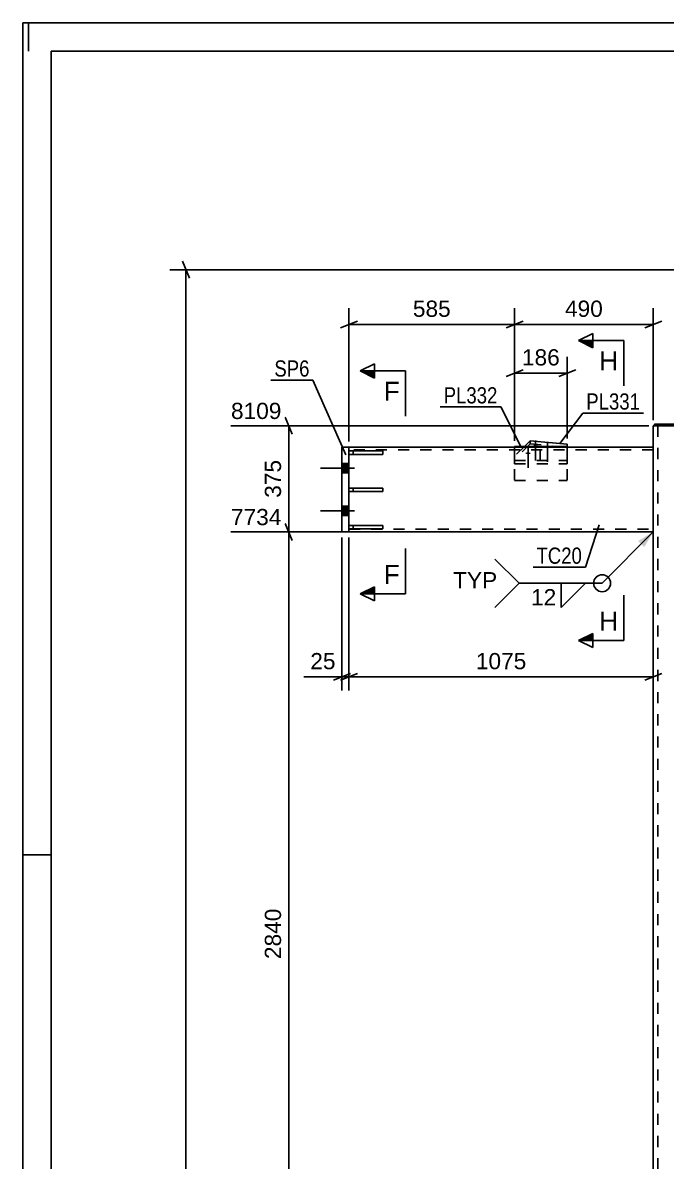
# Model space of a CAD drawing. Header units: millimetres. Extents: x -297 to 544, y -221 to 373.
# Drawn here: x -296.7 to -183, y 171.7 to 372.8 of the extents above; entities that cross this region are included whole.
import ezdxf

# ---------------------------------------------------------------- set-up
doc = ezdxf.new("R2010")
doc.units = ezdxf.units.MM
doc.linetypes.add('DXK_LINE_DOT2', pattern=[3.9198, 1.9599, -1.9599])
doc.styles.add('Arial', font='ARIAL.TTF', dxfattribs={"height": 0.2})
doc.styles.add('Arial Narrow', font='ARIALN.TTF', dxfattribs={"height": 0.2})

# ---------------------------------------------------------------- blocks, each defined once
blk = doc.blocks.new('Unknown-284934218-1133')
at = {"color": 5, "linetype": 'Continuous'}
for p, q in [((544.32, 372.77), (-296.68, 372.77)), ((-296.68, 372.77), (-296.68, -221.23)), ((-295.68, 367.77), (-295.68, 372.77)), ((539.32, 367.77), (-291.68, 367.77)), ((-291.68, 367.77), (-291.68, -216.23)), ((-291.68, 225.77), (-296.68, 225.77))]:
    blk.add_line(p, q, dxfattribs=at)
blk = doc.blocks.new('Part-284934218-2028 - 1900')
at = {"color": 7, "linetype": 'DXK_LINE_DOT2'}
for p, q in [((-207.06, 298.39), (-209.81, 295.64)), ((-208.08, 297.93), (-209.81, 296.2)), ((-207.06, 298.95), (-207.06, 298.39)), ((-207.06, 298.39), (-200.51, 297.75)), ((-200.51, 294.88), (-200.51, 297.93)), ((-209.81, 296.2), (-209.81, 294.88)), ((-209.81, 295.45), (-200.51, 295.45)), ((-209.81, 294.88), (-200.51, 294.88))]:
    blk.add_line(p, q, dxfattribs=at)
at = {"color": 2, "linetype": 'Continuous'}
for p, q in [((-207.06, 298.95), (-208.08, 297.93)), ((-200.51, 298.32), (-207.06, 298.95)), ((-200.51, 297.93), (-200.51, 298.32))]:
    blk.add_line(p, q, dxfattribs=at)
blk = doc.blocks.new('Part-284934218-2057 - 1900')
at = {"color": 2, "linetype": 'Continuous'}
for p, q in [((-209.81, 297.93), (-209.81, 297.83)), ((-209.81, 297.93), (-200.51, 297.93)), ((-200.51, 297.93), (-200.51, 297.83))]:
    blk.add_line(p, q, dxfattribs=at)
at = {"color": 7, "linetype": 'DXK_LINE_DOT2'}
for p, q in [((-209.81, 297.83), (-209.81, 291.93)), ((-200.51, 297.83), (-200.51, 291.93)), ((-209.81, 291.93), (-200.51, 291.93))]:
    blk.add_line(p, q, dxfattribs=at)
blk = doc.blocks.new('Bolt-284934218-1988 - 1900')
at = {"linetype": 'Continuous'}
for points in [[(-206.13, 297.87), (-206.23, 297.88), (-206.32, 297.89), (-206.4, 297.9), (-206.47, 297.92), (-206.52, 297.95), (-206.56, 297.98), (-206.58, 298.01), (-206.58, 298.04), (-206.56, 298.08), (-206.52, 298.1), (-206.47, 298.13), (-206.4, 298.15), (-206.32, 298.17), (-206.23, 298.18), (-206.13, 298.18), (-206.04, 298.18), (-205.95, 298.17), (-205.87, 298.15), (-205.8, 298.13), (-205.74, 298.1), (-205.71, 298.08), (-205.69, 298.04), (-205.69, 298.01), (-205.71, 297.98), (-205.74, 297.95), (-205.8, 297.92), (-205.87, 297.9), (-205.95, 297.89), (-206.04, 297.88)], [(-204, 297.62), (-204.1, 297.63), (-204.19, 297.64), (-204.27, 297.65), (-204.34, 297.68), (-204.39, 297.7), (-204.43, 297.73), (-204.45, 297.76), (-204.45, 297.79), (-204.43, 297.83), (-204.39, 297.86), (-204.34, 297.88), (-204.27, 297.9), (-204.19, 297.92), (-204.1, 297.93), (-204, 297.93), (-203.91, 297.93), (-203.82, 297.92), (-203.74, 297.9), (-203.67, 297.88), (-203.61, 297.86), (-203.58, 297.83), (-203.56, 297.79), (-203.56, 297.76), (-203.58, 297.73), (-203.61, 297.7), (-203.67, 297.68), (-203.74, 297.65), (-203.82, 297.64), (-203.91, 297.63)], [(-207.43, 296.58), (-207.52, 296.58), (-207.61, 296.59), (-207.69, 296.61), (-207.76, 296.63), (-207.82, 296.66), (-207.86, 296.69), (-207.88, 296.72), (-207.88, 296.75), (-207.86, 296.78), (-207.82, 296.81), (-207.76, 296.84), (-207.69, 296.86), (-207.61, 296.87), (-207.52, 296.88), (-207.43, 296.89), (-207.33, 296.88), (-207.24, 296.87), (-207.16, 296.86), (-207.09, 296.84), (-207.04, 296.81), (-207, 296.78), (-206.98, 296.75), (-206.98, 296.72), (-207, 296.69), (-207.04, 296.66), (-207.09, 296.63), (-207.16, 296.61), (-207.24, 296.59), (-207.33, 296.58)]]:
    blk.add_hatch(color=1, dxfattribs=at).paths.add_polyline_path(points)
at = {"color": 1, "linetype": 'Continuous'}
for p, q in [((-207.43, 297.67), (-207.43, 294.15)), ((-206.13, 298.97), (-206.13, 295.44)), ((-204, 298.72), (-204, 295.19))]:
    blk.add_line(p, q, dxfattribs=at)
at = {"color": 1, "linetype": 'DXK_LINE_DOT2'}
blk.add_line((-205.3, 297.42), (-205.3, 293.9), dxfattribs=at)
blk = doc.blocks.new('Bolt-284934218-1990 - 1900')
at = {"linetype": 'Continuous'}
for points in [[(-240.31, 294.91), (-240.31, 293.26), (-239.06, 293.26), (-239.06, 294.91)], [(-240.31, 294.91), (-240.31, 293.26), (-239.06, 293.26), (-239.06, 294.91)], [(-240.31, 287.41), (-240.31, 285.76), (-239.06, 285.76), (-239.06, 287.41)], [(-240.31, 287.41), (-240.31, 285.76), (-239.06, 285.76), (-239.06, 287.41)]]:
    blk.add_hatch(color=1, dxfattribs=at).paths.add_polyline_path(points)
at = {"color": 1, "linetype": 'Continuous'}
for p, q in [((-238.11, 294.08), (-244.06, 294.08)), ((-238.11, 294.08), (-244.06, 294.08)), ((-239.06, 294.91), (-240.31, 294.91)), ((-239.06, 294.91), (-240.31, 294.91)), ((-239.06, 293.26), (-240.31, 293.26)), ((-239.06, 293.26), (-240.31, 293.26)), ((-238.11, 286.58), (-244.06, 286.58)), ((-238.11, 286.58), (-244.06, 286.58)), ((-239.06, 287.41), (-240.31, 287.41)), ((-239.06, 287.41), (-240.31, 287.41)), ((-239.06, 285.76), (-240.31, 285.76)), ((-239.06, 285.76), (-240.31, 285.76))]:
    blk.add_line(p, q, dxfattribs=at)
blk = doc.blocks.new('Part-284934218-2009 - 1900')
at = {"color": 2, "linetype": 'Continuous'}
for p, q in [((-185.31, 62.9), (-185.31, 301.58)), ((-185.31, 301.58), (-185.06, 301.58)), ((-184.52, 301.58), (-183.71, 301.58)), ((-183.71, 301.58), (-161.11, 301.58))]:
    blk.add_line(p, q, dxfattribs=at)
at = {"color": 7, "linetype": 'DXK_LINE_DOT2'}
for p, q in [((-185.31, 301.58), (-184.52, 301.58)), ((-185.06, 301.58), (-184.52, 301.58)), ((-184.51, 301.58), (-184.51, 62.9))]:
    blk.add_line(p, q, dxfattribs=at)
blk = doc.blocks.new('Part-284934218-2060 - 1900')
at = {"color": 2, "linetype": 'Continuous'}
for p, q in [((-185.06, 301.88), (-160.56, 301.88)), ((-185.06, 301.88), (-185.06, 301.58)), ((-160.56, 301.88), (-160.56, 301.58)), ((-185.06, 301.58), (-184.52, 301.58)), ((-160.56, 301.58), (-161.11, 301.58))]:
    blk.add_line(p, q, dxfattribs=at)
at = {"color": 7, "linetype": 'DXK_LINE_DOT2'}
blk.add_line((-161.11, 301.58), (-184.52, 301.58), dxfattribs=at)
blk = doc.blocks.new('Part-284934218-2077 - 1900')
at = {"color": 2, "linetype": 'Continuous'}
for p, q in [((-239.06, 297.14), (-233.06, 297.14)), ((-239.06, 297.14), (-239.06, 296.54)), ((-239.06, 296.54), (-233.06, 296.54)), ((-233.06, 297.14), (-233.06, 296.54))]:
    blk.add_line(p, q, dxfattribs=at)
at = {"color": 7, "linetype": 'DXK_LINE_DOT2'}
blk.add_line((-238.31, 296.54), (-238.31, 297.14), dxfattribs=at)
blk = doc.blocks.new('Part-284934218-2078 - 1900')
at = {"color": 2, "linetype": 'Continuous'}
for p, q in [((-239.06, 283.99), (-233.06, 283.99)), ((-239.06, 283.99), (-239.06, 283.39)), ((-233.06, 283.99), (-233.06, 283.39)), ((-239.06, 283.39), (-233.06, 283.39))]:
    blk.add_line(p, q, dxfattribs=at)
at = {"color": 7, "linetype": 'DXK_LINE_DOT2'}
blk.add_line((-238.31, 283.39), (-238.31, 283.99), dxfattribs=at)
blk = doc.blocks.new('Part-284934218-2079 - 1900')
at = {"color": 7, "linetype": 'DXK_LINE_DOT2'}
for p, q in [((-233.06, 290.57), (-239.06, 290.57)), ((-239.06, 290.57), (-239.06, 289.97)), ((-239.06, 289.97), (-233.06, 289.97)), ((-238.31, 289.97), (-238.31, 290.57)), ((-233.06, 289.97), (-233.06, 290.57))]:
    blk.add_line(p, q, dxfattribs=at)
blk = doc.blocks.new('Part-284934218-2080 - 1900')
at = {"color": 7, "linetype": 'DXK_LINE_DOT2'}
for p, q in [((-233.06, 297.14), (-239.06, 297.14)), ((-239.06, 297.14), (-239.06, 296.54)), ((-239.06, 296.54), (-233.06, 296.54)), ((-238.31, 297.14), (-238.31, 296.54)), ((-233.06, 296.54), (-233.06, 297.14))]:
    blk.add_line(p, q, dxfattribs=at)
blk = doc.blocks.new('Part-284934218-2081 - 1900')
at = {"color": 7, "linetype": 'DXK_LINE_DOT2'}
for p, q in [((-233.06, 283.99), (-239.06, 283.99)), ((-239.06, 283.99), (-239.06, 283.39)), ((-238.31, 283.99), (-238.31, 283.39)), ((-233.06, 283.39), (-233.06, 283.99)), ((-239.06, 283.39), (-233.06, 283.39))]:
    blk.add_line(p, q, dxfattribs=at)
blk = doc.blocks.new('Part-284934218-2096 - 1900')
at = {"color": 2, "linetype": 'Continuous'}
for p, q in [((-240.31, 282.83), (-240.31, 297.83)), ((-240.31, 297.83), (-239.06, 297.83)), ((-239.06, 297.83), (-239.06, 297.14)), ((-239.06, 296.54), (-239.06, 290.57)), ((-239.06, 289.97), (-239.06, 283.99)), ((-240.31, 282.83), (-239.06, 282.83)), ((-239.06, 283.39), (-239.06, 282.83))]:
    blk.add_line(p, q, dxfattribs=at)
at = {"color": 7, "linetype": 'DXK_LINE_DOT2'}
for p, q in [((-239.06, 297.14), (-239.06, 296.54)), ((-239.06, 290.57), (-239.06, 289.97)), ((-239.06, 283.99), (-239.06, 283.39))]:
    blk.add_line(p, q, dxfattribs=at)
blk = doc.blocks.new('Part-284934218-2112 - 1900')
at = {"color": 2, "linetype": 'Continuous'}
for p, q in [((-185.31, 297.83), (-239.06, 297.83)), ((-239.06, 282.83), (-185.31, 282.83))]:
    blk.add_line(p, q, dxfattribs=at)
at = {"color": 7, "linetype": 'DXK_LINE_DOT2'}
for p, q in [((-239.06, 297.83), (-239.06, 282.83)), ((-185.31, 282.83), (-185.31, 297.83)), ((-185.31, 297.33), (-239.06, 297.33)), ((-239.06, 283.33), (-185.31, 283.33))]:
    blk.add_line(p, q, dxfattribs=at)
blk = doc.blocks.new('Part-284934218-2128 - 1900')
at = {"color": 2, "linetype": 'Continuous'}
for p, q in [((-239.06, 290.57), (-233.06, 290.57)), ((-239.06, 290.57), (-239.06, 289.97)), ((-239.06, 289.97), (-233.06, 289.97)), ((-233.06, 290.57), (-233.06, 289.97))]:
    blk.add_line(p, q, dxfattribs=at)
at = {"color": 7, "linetype": 'DXK_LINE_DOT2'}
blk.add_line((-238.31, 289.97), (-238.31, 290.57), dxfattribs=at)
blk = doc.blocks.new('StraightDimension-284934218-8167 - 1900')
at = {"color": 7, "linetype": 'Continuous'}
for p, q in [((-239.06, 298.83), (-239.06, 322.33)), ((-209.81, 298.93), (-209.81, 322.33)), ((-237.56, 320.08), (-240.56, 318.88)), ((-211.31, 318.88), (-208.31, 320.08)), ((-239.06, 319.48), (-209.81, 319.48))]:
    blk.add_line(p, q, dxfattribs=at)
at = {"color": 0}
blk.add_wipeout([(-220.5, 320.23), (-220.5, 324.43), (-228.37, 324.43), (-228.37, 320.23)], dxfattribs=at)
at = {"color": 3, "style": 'Arial'}
blk.add_text('585', height=2.865, dxfattribs=at).set_placement((-227.77, 320.83))
blk = doc.blocks.new('StraightDimension-284934218-2135 - 1900')
at = {"color": 7, "linetype": 'Continuous'}
for p, q in [((-267.25, 327.64), (-268.45, 330.64)), ((-173.81, 329.14), (-270.7, 329.14)), ((-267.85, -1.25), (-267.85, 329.14))]:
    blk.add_line(p, q, dxfattribs=at)
blk = doc.blocks.new('StraightDimension-284934218-8106 - 1900')
at = {"color": 7, "linetype": 'Continuous'}
for p, q in [((-249.11, 300.08), (-250.31, 303.08)), ((-186.06, 301.58), (-259.9, 301.58)), ((-249.71, 282.83), (-249.71, 301.58)), ((-250.31, 284.33), (-249.11, 281.33)), ((-240.06, 282.83), (-259.9, 282.83))]:
    blk.add_line(p, q, dxfattribs=at)
at = {"color": 0, "linetype": 'Continuous'}
blk.add_wipeout([(-250.41, 302.18), (-250.41, 306.38), (-260.5, 306.38), (-260.5, 302.18)], dxfattribs=at)
at = {"color": 0}
blk.add_wipeout([(-250.46, 296.14), (-254.66, 296.14), (-254.66, 288.27), (-250.46, 288.27)], dxfattribs=at)
at = {"color": 3, "linetype": 'Continuous', "style": 'Arial'}
blk.add_text('8109', height=2.865, dxfattribs=at).set_placement((-259.9, 302.78))
at = {"color": 3, "style": 'Arial'}
blk.add_text('375', height=2.865, rotation=90.0002, dxfattribs=at).set_placement((-251.06, 288.87))
blk = doc.blocks.new('StraightDimension-284934218-8070 - 1900')
at = {"color": 7, "linetype": 'Continuous'}
for p, q in [((-239.06, 281.83), (-239.06, 254.83)), ((-185.31, 275.73), (-185.31, 254.83)), ((-237.56, 257.83), (-240.56, 256.63)), ((-186.81, 256.63), (-183.81, 257.83)), ((-239.06, 257.23), (-185.31, 257.23))]:
    blk.add_line(p, q, dxfattribs=at)
at = {"color": 0}
blk.add_wipeout([(-207.14, 257.98), (-207.14, 262.18), (-217.24, 262.18), (-217.24, 257.98)], dxfattribs=at)
at = {"color": 3, "style": 'Arial'}
blk.add_text('1075', height=2.865, dxfattribs=at).set_placement((-216.64, 258.58))
blk = doc.blocks.new('StraightDimension-284934218-8071 - 1900')
at = {"color": 7, "linetype": 'Continuous'}
for p, q in [((-240.31, 281.83), (-240.31, 254.83)), ((-239.06, 281.83), (-239.06, 254.83)), ((-241.81, 256.63), (-238.81, 257.83)), ((-237.56, 257.83), (-240.56, 256.63)), ((-240.31, 257.23), (-239.06, 257.23))]:
    blk.add_line(p, q, dxfattribs=at)
at = {"color": 0}
blk.add_wipeout([(-240.84, 257.98), (-240.84, 262.18), (-246.49, 262.18), (-246.49, 257.98)], dxfattribs=at)
at = {"color": 7, "linetype": 'Continuous'}
blk.add_line((-240.31, 257.23), (-247.01, 257.23), dxfattribs=at)
blk.add_line((-240.31, 257.23), (-247.01, 257.23), dxfattribs=at)
at = {"color": 3, "style": 'Arial'}
blk.add_text('25', height=2.865, dxfattribs=at).set_placement((-245.89, 258.58))
blk = doc.blocks.new('StraightDimension-284934218-8107 - 1900')
at = {"color": 7, "linetype": 'Continuous'}
for p, q in [((-249.11, 281.33), (-250.31, 284.33)), ((-240.06, 282.83), (-259.9, 282.83)), ((-249.71, 140.83), (-249.71, 282.83)), ((-215.06, 140.83), (-259.9, 140.83)), ((-250.31, 142.33), (-249.11, 139.33))]:
    blk.add_line(p, q, dxfattribs=at)
at = {"color": 0, "linetype": 'Continuous'}
blk.add_wipeout([(-250.41, 283.43), (-250.41, 287.63), (-260.5, 287.63), (-260.5, 283.43)], dxfattribs=at)
at = {"color": 0}
blk.add_wipeout([(-250.46, 216.88), (-254.66, 216.88), (-254.66, 206.79), (-250.46, 206.79)], dxfattribs=at)
at = {"color": 3, "linetype": 'Continuous', "style": 'Arial'}
blk.add_text('7734', height=2.865, dxfattribs=at).set_placement((-259.9, 284.03))
at = {"color": 3, "style": 'Arial'}
blk.add_text('2840', height=2.865, rotation=90.0002, dxfattribs=at).set_placement((-251.06, 207.39))
blk = doc.blocks.new('StraightDimension-284934218-8166 - 1900')
at = {"color": 7, "linetype": 'Continuous'}
for p, q in [((-209.81, 298.93), (-209.81, 322.33)), ((-185.31, 302.58), (-185.31, 322.33)), ((-208.31, 320.08), (-211.31, 318.88)), ((-186.81, 318.88), (-183.81, 320.08)), ((-209.81, 319.48), (-185.31, 319.48))]:
    blk.add_line(p, q, dxfattribs=at)
at = {"color": 0}
blk.add_wipeout([(-193.63, 320.23), (-193.63, 324.43), (-201.5, 324.43), (-201.5, 320.23)], dxfattribs=at)
at = {"color": 3, "style": 'Arial'}
blk.add_text('490', height=2.865, dxfattribs=at).set_placement((-200.9, 320.83))
blk = doc.blocks.new('StraightDimension-284934218-8182 - 1900')
at = {"color": 7, "linetype": 'Continuous'}
for p, q in [((-209.81, 298.93), (-209.81, 313.74)), ((-200.51, 299.32), (-200.51, 313.74)), ((-211.31, 310.29), (-208.31, 311.49)), ((-209.81, 310.89), (-200.51, 310.89)), ((-199.01, 311.49), (-202.01, 310.29))]:
    blk.add_line(p, q, dxfattribs=at)
at = {"color": 0}
blk.add_wipeout([(-201.23, 311.64), (-201.23, 315.84), (-209.1, 315.84), (-209.1, 311.64)], dxfattribs=at)
at = {"color": 3, "style": 'Arial'}
blk.add_text('186', height=2.865, dxfattribs=at).set_placement((-208.5, 312.24))
blk = doc.blocks.new('Mark-284934218-2092 - 1900')
at = {"color": 0}
blk.add_wipeout([(-246.03, 310.27), (-246.03, 313.27), (-252.24, 313.27), (-252.24, 310.27)], dxfattribs=at)
blk.add_wipeout([(-246.03, 310.27), (-246.03, 313.27), (-252.24, 313.27), (-252.24, 310.27)], dxfattribs=at)
at = {"color": 30, "linetype": 'Continuous'}
for p in [(-252.84, 309.67), (-239.63, 296.47)]:
    blk.add_line(p, (-245.43, 309.67), dxfattribs=at)
at = {"color": 3, "style": 'Arial Narrow'}
blk.add_text('SP6', height=2.863, dxfattribs=at).set_placement((-252.24, 310.27))
blk = doc.blocks.new('Mark-284934218-2108 - 1900')
at = {"color": 0}
blk.add_wipeout([(-197.9, 277.21), (-197.9, 280.21), (-205.94, 280.21), (-205.94, 277.21)], dxfattribs=at)
blk.add_wipeout([(-197.9, 277.21), (-197.9, 280.21), (-205.94, 280.21), (-205.94, 277.21)], dxfattribs=at)
at = {"color": 30, "linetype": 'Continuous'}
for p in [(-194.84, 284.1), (-206.54, 276.61)]:
    blk.add_line(p, (-197.3, 276.61), dxfattribs=at)
at = {"color": 3, "style": 'Arial Narrow'}
blk.add_text('TC20', height=2.863, dxfattribs=at).set_placement((-205.94, 277.21))
blk = doc.blocks.new('SectionMark-284934218-2501 - 1900')
at = {"linetype": 'Continuous'}
for points in [[(-234.56, 311.27), (-234.56, 310.02), (-237.06, 311.27)], [(-234.56, 273.15), (-234.56, 271.9), (-237.06, 271.9)]]:
    blk.add_hatch(color=6, dxfattribs=at).paths.add_polyline_path(points)
at = {"color": 6, "linetype": 'Continuous'}
for p, q in [((-237.06, 311.27), (-234.56, 312.52)), ((-234.56, 310.02), (-234.56, 312.52)), ((-229.06, 311.27), (-237.06, 311.27)), ((-237.06, 311.27), (-234.56, 310.02)), ((-237.06, 271.9), (-234.56, 273.15)), ((-229.06, 271.9), (-237.06, 271.9)), ((-234.56, 270.65), (-237.06, 271.9)), ((-234.56, 273.15), (-234.56, 270.65))]:
    blk.add_line(p, q, dxfattribs=at)
at = {"color": 0, "linetype": 'Continuous'}
for points in [[(-230.06, 306.02), (-230.06, 309.52), (-232.92, 309.52), (-232.92, 306.02)], [(-230.06, 273.65), (-230.06, 277.15), (-232.92, 277.15), (-232.92, 273.65)]]:
    blk.add_wipeout(points, dxfattribs=at)
at = {"color": 6, "linetype": 'Continuous'}
for p, q in [((-229.06, 311.27), (-229.06, 303.27)), ((-229.06, 271.9), (-229.06, 279.9))]:
    blk.add_line(p, q, dxfattribs=at)
at = {"color": 3, "linetype": 'Continuous', "style": 'Arial'}
for p in [(-232.92, 306.02), (-232.92, 273.65)]:
    blk.add_text('F', height=3.34, dxfattribs=at).set_placement(p)
blk = doc.blocks.new('WeldMark-284934218-2518 - 1900')
at = {"linetype": 'Continuous'}
blk.add_hatch(color=30, dxfattribs=at).paths.add_polyline_path([(-187.96, 281.24), (-185.31, 282.83), (-186.9, 280.18)])
at = {"color": 30, "linetype": 'Continuous'}
blk.add_line((-185.31, 282.83), (-194.34, 273.77), dxfattribs=at)
at = {"color": 3, "linetype": 'Continuous'}
for q in [(-213.27, 278.05), (-213.27, 269.48)]:
    blk.add_line((-208.99, 273.77), q, dxfattribs=at)
for start, end in [(90, 270), (270, 90)]:
    blk.add_arc((-194.34, 273.77), 1.5, start, end, dxfattribs=at)
at = {"color": 0}
blk.add_wipeout([(-202.24, 269.67), (-202.24, 273.07), (-207.09, 273.07), (-207.09, 269.67)], dxfattribs=at)
at = {"color": 30, "linetype": 'Continuous'}
blk.add_line((-208.99, 273.77), (-194.34, 273.77), dxfattribs=at)
at = {"color": 3, "linetype": 'Continuous'}
for p, q in [((-201.58, 273.77), (-197.3, 273.77)), ((-197.3, 273.77), (-201.58, 269.48)), ((-201.58, 269.48), (-201.58, 273.77))]:
    blk.add_line(p, q, dxfattribs=at)
at = {"color": 3, "style": 'Arial'}
blk.add_text('12', height=2.865, dxfattribs=at).set_placement((-206.89, 269.87))
at = {"color": 0, "linetype": 'Continuous'}
blk.add_wipeout([(-212.89, 272.87), (-212.89, 275.87), (-220.66, 275.87), (-220.66, 272.87)], dxfattribs=at)
blk.add_wipeout([(-212.89, 272.87), (-212.89, 275.87), (-220.66, 275.87), (-220.66, 272.87)], dxfattribs=at)
at = {"color": 3, "linetype": 'Continuous', "style": 'Arial'}
blk.add_text('TYP', height=2.865, dxfattribs=at).set_placement((-220.66, 272.87))
blk = doc.blocks.new('Mark-284934218-7522 - 1900')
at = {"color": 0}
blk.add_wipeout([(-187.63, 304.44), (-187.63, 307.44), (-197.14, 307.44), (-197.14, 304.44)], dxfattribs=at)
blk.add_wipeout([(-187.63, 304.44), (-187.63, 307.44), (-197.14, 307.44), (-197.14, 304.44)], dxfattribs=at)
at = {"color": 30, "linetype": 'Continuous'}
for p, q in [((-201.83, 298.44), (-197.74, 303.84)), ((-197.74, 303.84), (-187.03, 303.84))]:
    blk.add_line(p, q, dxfattribs=at)
at = {"color": 3, "style": 'Arial Narrow'}
blk.add_text('PL331', height=2.863, dxfattribs=at).set_placement((-197.14, 304.44))
blk = doc.blocks.new('Mark-284934218-8139 - 1900')
at = {"color": 0}
blk.add_wipeout([(-212.82, 305.53), (-212.82, 308.53), (-222.33, 308.53), (-222.33, 305.53)], dxfattribs=at)
blk.add_wipeout([(-212.82, 305.53), (-212.82, 308.53), (-222.33, 308.53), (-222.33, 305.53)], dxfattribs=at)
at = {"color": 30, "linetype": 'Continuous'}
for p in [(-222.93, 304.93), (-208.68, 297.93)]:
    blk.add_line(p, (-212.22, 304.93), dxfattribs=at)
at = {"color": 3, "style": 'Arial Narrow'}
blk.add_text('PL332', height=2.863, dxfattribs=at).set_placement((-222.33, 305.53))
blk = doc.blocks.new('SectionMark-284934218-9562 - 1900')
at = {"linetype": 'Continuous'}
for points in [[(-196.01, 316.62), (-196.01, 315.37), (-198.51, 316.62)], [(-196.01, 264.92), (-196.01, 263.67), (-198.51, 263.67)]]:
    blk.add_hatch(color=6, dxfattribs=at).paths.add_polyline_path(points)
at = {"color": 6, "linetype": 'Continuous'}
for p, q in [((-198.51, 316.62), (-196.01, 317.87)), ((-196.01, 315.37), (-196.01, 317.87)), ((-190.51, 316.62), (-198.51, 316.62)), ((-198.51, 316.62), (-196.01, 315.37)), ((-198.51, 263.67), (-196.01, 264.92)), ((-190.51, 263.67), (-198.51, 263.67)), ((-196.01, 262.42), (-198.51, 263.67)), ((-196.01, 264.92), (-196.01, 262.42))]:
    blk.add_line(p, q, dxfattribs=at)
at = {"color": 0, "linetype": 'Continuous'}
for points in [[(-191.51, 311.37), (-191.51, 314.87), (-194.88, 314.87), (-194.88, 311.37)], [(-191.51, 265.42), (-191.51, 268.92), (-194.88, 268.92), (-194.88, 265.42)]]:
    blk.add_wipeout(points, dxfattribs=at)
at = {"color": 6, "linetype": 'Continuous'}
for p, q in [((-190.51, 316.62), (-190.51, 308.62)), ((-190.51, 263.67), (-190.51, 271.67))]:
    blk.add_line(p, q, dxfattribs=at)
at = {"color": 3, "linetype": 'Continuous', "style": 'Arial'}
for p in [(-194.88, 311.37), (-194.88, 265.42)]:
    blk.add_text('H', height=3.34, dxfattribs=at).set_placement(p)

msp = doc.modelspace()

# ---------------------------------------------------------------- block references
for name in ['Unknown-284934218-1133', 'Part-284934218-2009 - 1900', 'Part-284934218-2060 - 1900', 'Part-284934218-2096 - 1900', 'Part-284934218-2112 - 1900', 'Part-284934218-2028 - 1900', 'Part-284934218-2057 - 1900', 'Bolt-284934218-1988 - 1900', 'Part-284934218-2077 - 1900', 'Part-284934218-2080 - 1900', 'Bolt-284934218-1990 - 1900', 'Part-284934218-2079 - 1900', 'Part-284934218-2128 - 1900', 'Part-284934218-2078 - 1900', 'Part-284934218-2081 - 1900']:
    msp.add_blockref(name, (0, 0))

# ---------------------------------------------------------------- next in the draw order: block references
msp.add_blockref('StraightDimension-284934218-8167 - 1900', (0, 0))

# ---------------------------------------------------------------- next in the draw order: block references
msp.add_blockref('StraightDimension-284934218-2135 - 1900', (0, 0))

# ---------------------------------------------------------------- next in the draw order: block references
msp.add_blockref('StraightDimension-284934218-8106 - 1900', (0, 0))

# ---------------------------------------------------------------- next in the draw order: block references
for name in ['StraightDimension-284934218-8166 - 1900', 'Mark-284934218-2092 - 1900', 'StraightDimension-284934218-8070 - 1900']:
    msp.add_blockref(name, (0, 0))

# ---------------------------------------------------------------- next in the draw order: block references
for name in ['StraightDimension-284934218-8182 - 1900', 'Mark-284934218-2108 - 1900', 'StraightDimension-284934218-8071 - 1900']:
    msp.add_blockref(name, (0, 0))

# ---------------------------------------------------------------- next in the draw order: block references
for name in ['Mark-284934218-8139 - 1900', 'Mark-284934218-7522 - 1900', 'StraightDimension-284934218-8107 - 1900']:
    msp.add_blockref(name, (0, 0))

# ---------------------------------------------------------------- next in the draw order: block references
for name in ['SectionMark-284934218-2501 - 1900', 'WeldMark-284934218-2518 - 1900']:
    msp.add_blockref(name, (0, 0))

# ---------------------------------------------------------------- next in the draw order: block references
msp.add_blockref('SectionMark-284934218-9562 - 1900', (0, 0))

doc.saveas('drawing.dxf')
